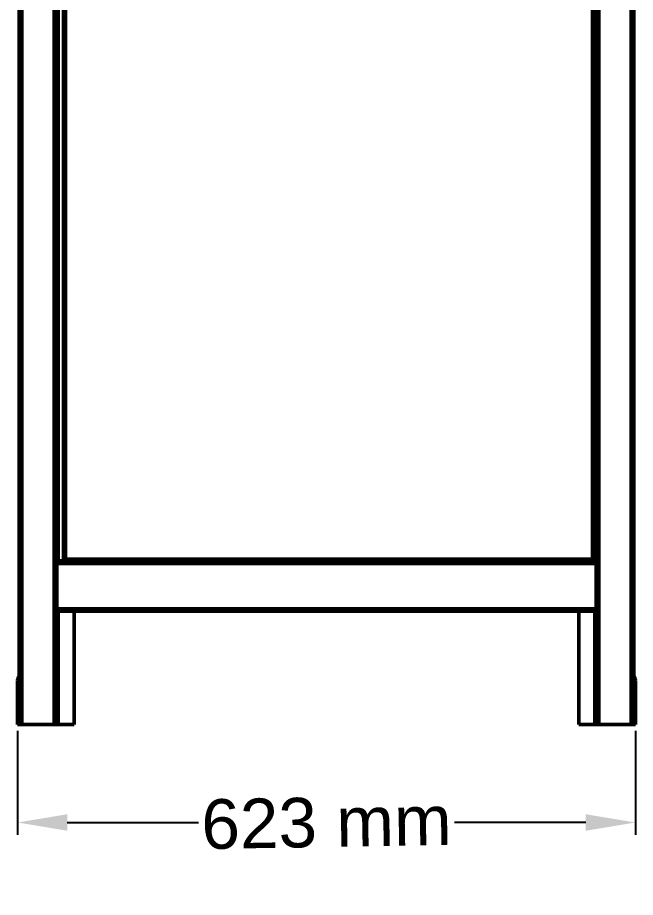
# Model space of a CAD drawing. Header units: millimetres. Extents: x 0 to 62, y -17 to 160.
# Drawn here: x 0 to 62.3, y -17.4 to 71.3 of the extents above; entities that cross this region are included whole.
import ezdxf

# ---------------------------------------------------------------- set-up
doc = ezdxf.new("R2010")
doc.units = ezdxf.units.MM
doc.layers.add('Visible (ANSI)', color=7, linetype='Continuous', lineweight=50)
doc.layers.add('Visible Narrow (ANSI)', color=7, linetype='Continuous', lineweight=35)
doc.styles.get("Standard").update_dxf_attribs({"font": 'arial.ttf'})
doc.dimstyles.new('ISO-25', dxfattribs={"dimtxt": 2.5, "dimasz": 2.5, "dimexe": 1.25, "dimexo": 0.625, "dimtad": 1, "dimtxsty": 'Standard', "dimcen": 2.5, "dimadec": 0, "dimazin": 0, "dimtfac": 1, "dimtmove": 0, "dimatfit": 3, "dimfxl": 1, "dimarcsym": 0})

# ---------------------------------------------------------------- blocks, each defined once
blk = doc.blocks.new('*D3')
at = {"color": 0, "lineweight": -2, "transparency": 16777216}
for p, q in [((0, -0.625), (0, -11.121)), ((62.267, -0.625), (62.267, -11.121)), ((5, -9.871), (18.247, -9.871)), ((57.267, -9.871), (44.02, -9.871))]:
    blk.add_line(p, q, dxfattribs=at)
at = {"color": 0, "transparency": 16777216}
for points in [[(5, -9.038), (5, -10.704), (0, -9.871)], [(57.267, -9.038), (57.267, -10.704), (62.267, -9.871)]]:
    blk.add_solid(points, dxfattribs=at)
at = {"layer": 'Defpoints', "color": 0, "transparency": 16777216}
for p in [(0, 0), (62.267, 0), (62.267, -9.871)]:
    blk.add_point(p, dxfattribs=at)
at = {"color": 0, "transparency": 16777216, "insert": (31.134, -9.871), "char_height": 5, "attachment_point": 5, "rotation": 1}
blk.add_mtext('623 mm', dxfattribs=at)

msp = doc.modelspace()

# ---------------------------------------------------------------- linework, layer by layer
at = {"layer": 'Visible (ANSI)'}
for p, q in [((0.157, 0), (0.157, 159.878)), ((62.11, 159.878), (62.11, 0)), ((3.964, 154.803), (3.964, 16.496)), ((58.303, 16.496), (58.303, 154.803)), ((4.618, 16.622), (4.618, 154.043)), ((58.161, 154.043), (58.161, 16.622)), ((3.964, 16.497), (4.618, 16.497)), ((3.964, 16.496), (3.964, 16.183)), ((3.964, 11.736), (3.964, 16.183)), ((4.618, 16.622), (4.65, 16.622)), ((4.618, 16.497), (4.618, 16.619)), ((58.161, 16.497), (4.618, 16.497)), ((4.857, 16.738), (4.853, 16.735)), ((57.926, 16.735), (57.922, 16.738)), ((58.161, 16.622), (58.129, 16.622)), ((58.161, 16.497), (58.161, 16.619)), ((58.161, 16.497), (58.303, 16.497)), ((58.303, 16.183), (58.303, 16.496)), ((58.303, 16.183), (58.303, 11.736)), ((3.964, 11.736), (3.964, 11.423)), ((58.303, 11.423), (58.303, 11.736)), ((3.964, 11.423), (3.964, 0)), ((58.303, 11.421), (3.964, 11.421)), ((5.711, 0), (5.711, 11.421)), ((56.557, 11.421), (56.557, 0)), ((58.303, 0), (58.303, 11.423)), ((0, 4.442), (0, 0.381)), ((62.267, 4.442), (62.267, 0.381)), ((0, 0.381), (0, 0)), ((0.157, 0), (0, 0)), ((0.157, 0), (0.472, 0)), ((3.65, 0), (0.472, 0)), ((3.65, 0), (3.964, 0)), ((4.122, 0), (5.711, 0)), ((62.11, 0.19), (62.267, 0.19)), ((62.267, 0), (62.11, 0)), ((62.267, 0.381), (62.267, 0.19)), ((62.267, 0), (62.267, 0.19)), ((3.964, 0), (4.122, 0)), ((58.146, 0), (56.557, 0)), ((58.303, 0), (58.146, 0)), ((58.303, 0), (58.618, 0)), ((61.795, 0), (58.618, 0)), ((61.795, 0), (62.11, 0))]:
    msp.add_line(p, q, dxfattribs=at)
for centre, start, end in [((0.635, 4.442), 138.76392, 180), ((61.633, 4.442), 0, 41.23608)]:
    msp.add_arc(centre, 0.635, start, end, dxfattribs=at)
for points, knots in [([(4.862, 16.741), (4.795, 16.689), (4.729, 16.639), (4.662, 16.624), (4.648, 16.621), (4.633, 16.619), (4.618, 16.619)], [0, 0, 0, 0, 1.28542, 1.28542, 1.28542, 1.570796, 1.570796, 1.570796, 1.570796]), ([(4.862, 16.741), (4.806, 16.653), (4.75, 16.567), (4.694, 16.526), (4.669, 16.507), (4.643, 16.497), (4.618, 16.497)], [0, 0, 0, 0, 1.080905, 1.080905, 1.080905, 1.570796, 1.570796, 1.570796, 1.570796]), ([(4.862, 16.741), (4.774, 16.714), (4.688, 16.686), (4.647, 16.659), (4.628, 16.647), (4.618, 16.634), (4.618, 16.622)], [0, 0, 0, 0, 1.080905, 1.080905, 1.080905, 1.570796, 1.570796, 1.570796, 1.570796]), ([(4.762, 16.668), (4.778, 16.685), (4.801, 16.702), (4.827, 16.719), (4.838, 16.727), (4.85, 16.734), (4.862, 16.741)], [0.6051696, 0.6051696, 0.6051696, 0.6051696, 1.2854203, 1.2854203, 1.2854203, 1.5707963, 1.5707963, 1.5707963, 1.5707963]), ([(58.161, 16.619), (58.095, 16.619), (58.028, 16.657), (57.962, 16.707), (57.947, 16.718), (57.932, 16.729), (57.917, 16.741)], [0, 0, 0, 0, 1.28542, 1.28542, 1.28542, 1.570796, 1.570796, 1.570796, 1.570796]), ([(57.917, 16.741), (57.973, 16.653), (58.029, 16.567), (58.085, 16.526), (58.11, 16.507), (58.136, 16.497), (58.161, 16.497)], [0, 0, 0, 0, 1.080905, 1.080905, 1.080905, 1.570796, 1.570796, 1.570796, 1.570796]), ([(57.917, 16.741), (58.005, 16.714), (58.091, 16.686), (58.132, 16.659), (58.151, 16.647), (58.161, 16.634), (58.161, 16.622)], [0, 0, 0, 0, 1.080905, 1.080905, 1.080905, 1.570796, 1.570796, 1.570796, 1.570796])]:
    msp.add_open_spline(points, degree=3, knots=knots, dxfattribs=at)
msp.add_open_spline([(57.917, 16.741), (57.957, 16.717), (57.995, 16.692), (58.017, 16.668)], degree=3, dxfattribs=at)
at = {"layer": 'Visible Narrow (ANSI)'}
for p, q in [((0.472, 159.878), (0.472, 0)), ((3.65, 0), (3.65, 159.878)), ((58.618, 159.878), (58.618, 0)), ((61.795, 0), (61.795, 159.878)), ((4.122, 154.802), (4.122, 16.497)), ((4.862, 153.923), (4.862, 16.741)), ((57.917, 16.741), (57.917, 153.923)), ((58.303, 16.183), (3.964, 16.183)), ((4.862, 16.741), (57.917, 16.741)), ((58.146, 16.62), (58.146, 16.622)), ((3.964, 11.736), (58.303, 11.736)), ((4.122, 11.421), (4.122, 0)), ((58.146, 0), (58.146, 11.421)), ((0, 0.381), (0.157, 0.381)), ((62.11, 0.381), (62.267, 0.381))]:
    msp.add_line(p, q, dxfattribs=at)

# ---------------------------------------------------------------- dimensions: what is measured, and where the dimension line sits
dim = msp.add_linear_dim(base=(62.267, -9.871), p1=(0, 0), p2=(62.267, 0), text='623 mm', dimstyle='ISO-25', override={"dimtxt": 5, "dimasz": 5, "dimdle": 1})
dim.commit()
dim.dimension.update_dxf_attribs({"geometry": '*D3', "text_midpoint": (31.134, -9.871), "text_rotation": 1})

doc.saveas('drawing.dxf')
